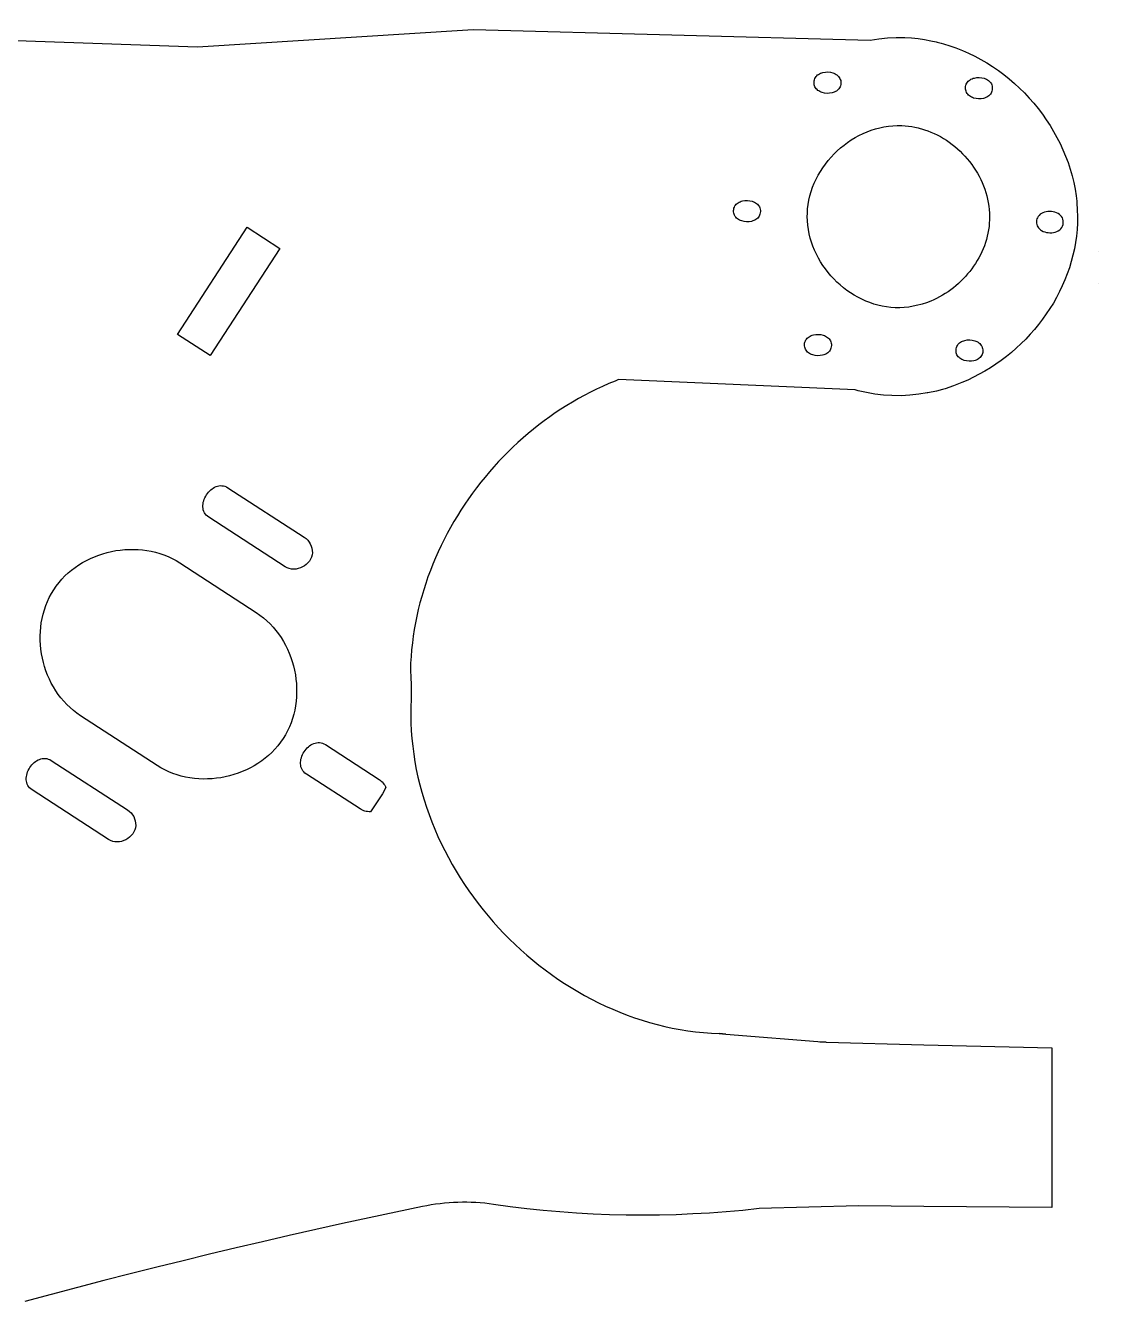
# Model space of a CAD drawing. Header units: inches. Extents: x 141 to 2374, y -6 to 1038.
# Drawn here: x 338.4 to 506.1, y 651 to 850.5 of the extents above; entities that cross this region are included whole.
import ezdxf

# ---------------------------------------------------------------- set-up
doc = ezdxf.new("R2010")
doc.units = ezdxf.units.IN
doc.header["$MEASUREMENT"] = 0
doc.linetypes.add('Continuous2', pattern=[0])
doc.layers.add('Nível_Padrão', color=1, linetype='Continuous')

msp = doc.modelspace()

# ---------------------------------------------------------------- linework, layer by layer
at = {"layer": 'Nível_Padrão', "color": 1, "linetype": 'Continuous2', "lineweight": -3, "true_color": 0xff0000}
for p, q in [((272.95, 850.51), (365.26, 847.17)), ((365.26, 847.17), (407.5, 849.82)), ((407.5, 849.82), (408.4, 849.88)), ((408.4, 849.88), (470.45, 848.23)), ((470.45, 848.23), (471.77, 848.44)), ((471.77, 848.44), (473.13, 848.57)), ((473.13, 848.57), (474.5, 848.64)), ((474.5, 848.64), (475.87, 848.63)), ((475.87, 848.63), (476.9, 848.57)), ((476.9, 848.57), (477.92, 848.47)), ((477.92, 848.47), (478.93, 848.33)), ((478.93, 848.33), (479.94, 848.14)), ((479.94, 848.14), (480.77, 847.95)), ((480.77, 847.95), (480.93, 847.92)), ((480.93, 847.92), (481.55, 847.75)), ((481.55, 847.75), (481.92, 847.66)), ((481.92, 847.66), (482.89, 847.36)), ((482.89, 847.36), (483.85, 847.02)), ((483.85, 847.02), (484.85, 846.62)), ((484.85, 846.62), (485.83, 846.19)), ((485.83, 846.19), (486.8, 845.72)), ((486.8, 845.72), (487.75, 845.21)), ((487.75, 845.21), (488.68, 844.67)), ((488.68, 844.67), (489.59, 844.09)), ((489.59, 844.09), (490.48, 843.48)), ((461.66, 841.65), (461.68, 841.86)), ((461.68, 841.86), (461.72, 842.04)), ((461.72, 842.04), (461.79, 842.22)), ((461.79, 842.22), (461.87, 842.38)), ((461.87, 842.38), (461.97, 842.53)), ((461.97, 842.53), (462.09, 842.66)), ((462.09, 842.66), (462.22, 842.78)), ((462.22, 842.78), (462.36, 842.88)), ((462.36, 842.88), (462.52, 842.98)), ((462.52, 842.98), (462.69, 843.05)), ((462.69, 843.05), (462.86, 843.12)), ((462.86, 843.12), (463.05, 843.17)), ((463.05, 843.17), (463.43, 843.24)), ((463.43, 843.24), (463.82, 843.25)), ((463.82, 843.25), (464.21, 843.21)), ((464.21, 843.21), (464.59, 843.12)), ((464.59, 843.12), (464.77, 843.05)), ((464.77, 843.05), (464.94, 842.97)), ((464.94, 842.97), (465.1, 842.88)), ((465.1, 842.88), (465.25, 842.78)), ((465.25, 842.78), (465.38, 842.66)), ((465.38, 842.66), (465.51, 842.53)), ((465.51, 842.53), (465.61, 842.39)), ((465.61, 842.39), (465.7, 842.24)), ((465.7, 842.24), (465.77, 842.07)), ((465.77, 842.07), (465.83, 841.9)), ((465.83, 841.9), (465.85, 841.71)), ((485.77, 841.8), (485.9, 841.92)), ((485.9, 841.92), (486.05, 842.03)), ((486.05, 842.03), (486.2, 842.12)), ((486.2, 842.12), (486.37, 842.2)), ((486.37, 842.2), (486.55, 842.26)), ((486.55, 842.26), (486.73, 842.31)), ((486.73, 842.31), (487.11, 842.38)), ((487.11, 842.38), (487.5, 842.39)), ((487.5, 842.39), (487.89, 842.35)), ((487.89, 842.35), (488.27, 842.26)), ((488.27, 842.26), (488.45, 842.19)), ((488.45, 842.19), (488.62, 842.12)), ((488.62, 842.12), (488.78, 842.03)), ((488.78, 842.03), (488.93, 841.92)), ((488.93, 841.92), (489.07, 841.81)), ((490.48, 843.48), (491.34, 842.84)), ((491.34, 842.84), (492.19, 842.17)), ((492.19, 842.17), (493.01, 841.46)), ((461.67, 841.45), (461.66, 841.65)), ((461.69, 841.26), (461.67, 841.45)), ((461.74, 841.08), (461.69, 841.26)), ((461.81, 840.92), (461.74, 841.08)), ((461.9, 840.76), (461.81, 840.92)), ((462.01, 840.62), (461.9, 840.76)), ((462.13, 840.49), (462.01, 840.62)), ((462.27, 840.38), (462.13, 840.49)), ((462.42, 840.28), (462.27, 840.38)), ((462.58, 840.18), (462.42, 840.28)), ((462.75, 840.11), (462.58, 840.18)), ((462.93, 840.04), (462.75, 840.11)), ((463.31, 839.95), (462.93, 840.04)), ((463.7, 839.91), (463.31, 839.95)), ((464.09, 839.92), (463.7, 839.91)), ((464.47, 839.99), (464.09, 839.92)), ((464.66, 840.04), (464.47, 839.99)), ((464.83, 840.1), (464.66, 840.04)), ((465, 840.18), (464.83, 840.1)), ((465.16, 840.27), (465, 840.18)), ((465.3, 840.38), (465.16, 840.27)), ((465.43, 840.5), (465.3, 840.38)), ((465.55, 840.63), (465.43, 840.5)), ((465.65, 840.78), (465.55, 840.63)), ((465.73, 840.94), (465.65, 840.78)), ((465.8, 841.11), (465.73, 840.94)), ((465.84, 841.3), (465.8, 841.11)), ((465.86, 841.5), (465.84, 841.3)), ((465.85, 841.71), (465.86, 841.5)), ((485.35, 840.8), (485.36, 841)), ((485.35, 840.59), (485.35, 840.8)), ((485.38, 840.4), (485.35, 840.59)), ((485.36, 841), (485.41, 841.19)), ((485.43, 840.23), (485.38, 840.4)), ((485.41, 841.19), (485.47, 841.36)), ((485.5, 840.06), (485.43, 840.23)), ((485.47, 841.36), (485.55, 841.52)), ((485.59, 839.91), (485.5, 840.06)), ((485.55, 841.52), (485.65, 841.67)), ((485.7, 839.77), (485.59, 839.91)), ((485.65, 841.67), (485.77, 841.8)), ((489.07, 841.81), (489.19, 841.68)), ((489.19, 841.68), (489.3, 841.54)), ((489.34, 839.92), (489.24, 839.78)), ((489.3, 841.54), (489.39, 841.38)), ((489.42, 840.08), (489.34, 839.92)), ((489.39, 841.38), (489.46, 841.22)), ((489.48, 840.26), (489.42, 840.08)), ((489.46, 841.22), (489.51, 841.04)), ((489.52, 840.44), (489.48, 840.26)), ((489.51, 841.04), (489.54, 840.85)), ((489.54, 840.65), (489.52, 840.44)), ((489.54, 840.85), (489.54, 840.65)), ((493.01, 841.46), (493.8, 840.73)), ((493.8, 840.73), (494.57, 839.97)), ((494.57, 839.97), (495.31, 839.18)), ((485.82, 839.64), (485.7, 839.77)), ((485.96, 839.52), (485.82, 839.64)), ((486.11, 839.42), (485.96, 839.52)), ((486.27, 839.33), (486.11, 839.42)), ((486.44, 839.25), (486.27, 839.33)), ((486.62, 839.18), (486.44, 839.25)), ((486.99, 839.09), (486.62, 839.18)), ((487.38, 839.05), (486.99, 839.09)), ((487.78, 839.06), (487.38, 839.05)), ((488.16, 839.13), (487.78, 839.06)), ((488.34, 839.18), (488.16, 839.13)), ((488.52, 839.25), (488.34, 839.18)), ((488.68, 839.32), (488.52, 839.25)), ((488.84, 839.42), (488.68, 839.32)), ((488.99, 839.52), (488.84, 839.42)), ((489.12, 839.64), (488.99, 839.52)), ((489.24, 839.78), (489.12, 839.64)), ((495.31, 839.18), (496.02, 838.37)), ((496.02, 838.37), (496.71, 837.53)), ((496.71, 837.53), (497.36, 836.67)), ((497.36, 836.67), (497.98, 835.79)), ((469.32, 833.63), (469.95, 833.9)), ((469.95, 833.9), (470.6, 834.14)), ((470.6, 834.14), (471.26, 834.35)), ((471.26, 834.35), (471.93, 834.53)), ((471.93, 834.53), (472.6, 834.67)), ((472.6, 834.67), (473.29, 834.78)), ((473.29, 834.78), (473.98, 834.85)), ((473.98, 834.85), (474.68, 834.89)), ((474.68, 834.89), (475.37, 834.88)), ((475.37, 834.88), (475.9, 834.85)), ((475.9, 834.85), (476.42, 834.8)), ((476.42, 834.8), (476.93, 834.73)), ((476.93, 834.73), (477.44, 834.63)), ((477.44, 834.63), (477.95, 834.52)), ((477.95, 834.52), (478.26, 834.43)), ((478.26, 834.43), (478.45, 834.38)), ((478.45, 834.38), (478.95, 834.23)), ((478.95, 834.23), (479.43, 834.06)), ((479.43, 834.06), (479.94, 833.86)), ((479.94, 833.86), (480.44, 833.64)), ((497.98, 835.79), (498.57, 834.89)), ((498.57, 834.89), (499.13, 833.96)), ((499.13, 833.96), (499.65, 833.02)), ((466.35, 831.82), (466.91, 832.24)), ((466.91, 832.24), (467.49, 832.63)), ((467.49, 832.63), (468.08, 832.99)), ((468.08, 832.99), (468.69, 833.32)), ((468.69, 833.32), (469.32, 833.63)), ((480.44, 833.64), (480.93, 833.4)), ((480.93, 833.4), (481.42, 833.14)), ((481.42, 833.14), (481.89, 832.87)), ((481.89, 832.87), (482.35, 832.57)), ((482.35, 832.57), (482.8, 832.26)), ((482.8, 832.26), (483.25, 831.93)), ((483.25, 831.93), (483.67, 831.59)), ((499.65, 833.02), (500.14, 832.06)), ((500.14, 832.06), (500.59, 831.08)), ((463.86, 829.4), (464.32, 829.93)), ((464.32, 829.93), (464.79, 830.44)), ((464.79, 830.44), (465.29, 830.92)), ((465.29, 830.92), (465.81, 831.39)), ((465.81, 831.39), (466.35, 831.82)), ((483.67, 831.59), (484.09, 831.23)), ((484.09, 831.23), (484.5, 830.86)), ((484.5, 830.86), (484.89, 830.47)), ((484.89, 830.47), (485.26, 830.07)), ((485.26, 830.07), (485.63, 829.66)), ((500.59, 831.08), (501, 830.09)), ((501, 830.09), (501.38, 829.08)), ((462.65, 827.71), (463.03, 828.29)), ((463.03, 828.29), (463.43, 828.86)), ((463.43, 828.86), (463.86, 829.4)), ((485.63, 829.66), (485.97, 829.23)), ((485.97, 829.23), (486.31, 828.8)), ((486.31, 828.8), (486.62, 828.35)), ((486.62, 828.35), (486.92, 827.89)), ((486.92, 827.89), (487.21, 827.42)), ((501.38, 829.08), (501.71, 828.06)), ((501.71, 828.06), (502.01, 827.03)), ((461.7, 825.86), (461.99, 826.49)), ((461.99, 826.49), (462.31, 827.11)), ((462.31, 827.11), (462.65, 827.71)), ((487.21, 827.42), (487.47, 826.94)), ((487.47, 826.94), (487.72, 826.45)), ((487.72, 826.45), (487.95, 825.95)), ((487.95, 825.95), (488.16, 825.45)), ((502.01, 827.03), (502.26, 825.99)), ((502.26, 825.99), (502.47, 824.93)), ((460.87, 823.23), (461.02, 823.9)), ((461.02, 823.9), (461.21, 824.57)), ((461.21, 824.57), (461.44, 825.22)), ((461.44, 825.22), (461.7, 825.86)), ((488.16, 825.45), (488.35, 824.94)), ((488.35, 824.94), (488.52, 824.42)), ((488.52, 824.42), (488.67, 823.89)), ((488.67, 823.89), (488.8, 823.36)), ((502.47, 824.93), (502.64, 823.87)), ((502.64, 823.87), (502.73, 823.05)), ((449.1, 821.77), (449.14, 821.96)), ((449.14, 821.96), (449.2, 822.14)), ((449.2, 822.14), (449.28, 822.3)), ((449.28, 822.3), (449.38, 822.44)), ((449.38, 822.44), (449.5, 822.58)), ((449.5, 822.58), (449.63, 822.69)), ((449.63, 822.69), (449.78, 822.8)), ((449.78, 822.8), (449.93, 822.89)), ((449.93, 822.89), (450.1, 822.97)), ((450.1, 822.97), (450.28, 823.04)), ((450.28, 823.04), (450.46, 823.09)), ((450.46, 823.09), (450.84, 823.15)), ((450.84, 823.15), (451.23, 823.17)), ((451.23, 823.17), (451.63, 823.13)), ((451.63, 823.13), (452, 823.03)), ((452, 823.03), (452.18, 822.97)), ((452.18, 822.97), (452.35, 822.89)), ((452.35, 822.89), (452.51, 822.8)), ((452.51, 822.8), (452.66, 822.7)), ((452.66, 822.7), (452.8, 822.58)), ((452.8, 822.58), (452.92, 822.45)), ((452.92, 822.45), (453.03, 822.31)), ((453.03, 822.31), (453.12, 822.16)), ((453.12, 822.16), (453.19, 821.99)), ((453.19, 821.99), (453.24, 821.81)), ((460.66, 821.85), (460.75, 822.54)), ((460.75, 822.54), (460.87, 823.23)), ((488.8, 823.36), (488.91, 822.82)), ((488.91, 822.82), (488.99, 822.28)), ((488.99, 822.28), (489.05, 821.74)), ((502.73, 823.05), (502.76, 822.8)), ((502.76, 822.8), (502.83, 821.72)), ((449.08, 821.57), (449.1, 821.77)), ((449.08, 821.37), (449.08, 821.57)), ((449.11, 821.18), (449.08, 821.37)), ((449.16, 821), (449.11, 821.18)), ((449.23, 820.84), (449.16, 821)), ((449.32, 820.68), (449.23, 820.84)), ((449.43, 820.54), (449.32, 820.68)), ((449.55, 820.41), (449.43, 820.54)), ((449.69, 820.3), (449.55, 820.41)), ((449.84, 820.19), (449.69, 820.3)), ((450, 820.1), (449.84, 820.19)), ((450.17, 820.02), (450, 820.1)), ((450.35, 819.96), (450.17, 820.02)), ((450.72, 819.87), (450.35, 819.96)), ((451.89, 819.9), (451.51, 819.84)), ((452.07, 819.96), (451.89, 819.9)), ((452.25, 820.02), (452.07, 819.96)), ((452.41, 820.1), (452.25, 820.02)), ((452.57, 820.19), (452.41, 820.1)), ((452.72, 820.3), (452.57, 820.19)), ((452.85, 820.42), (452.72, 820.3)), ((452.97, 820.55), (452.85, 820.42)), ((453.07, 820.7), (452.97, 820.55)), ((453.15, 820.86), (453.07, 820.7)), ((453.21, 821.03), (453.15, 820.86)), ((453.25, 821.22), (453.21, 821.03)), ((453.24, 821.81), (453.27, 821.62)), ((453.27, 821.42), (453.25, 821.22)), ((453.27, 821.62), (453.27, 821.42)), ((460.61, 820.64), (460.62, 821.15)), ((460.63, 819.96), (460.61, 820.64)), ((460.62, 821.15), (460.66, 821.85)), ((460.69, 819.28), (460.63, 819.96)), ((489.05, 821.74), (489.09, 821.19)), ((489.1, 820.12), (489.07, 819.6)), ((489.09, 821.19), (489.11, 820.64)), ((489.11, 820.64), (489.1, 820.12)), ((496.47, 820.08), (496.44, 819.86)), ((496.52, 820.28), (496.47, 820.08)), ((496.59, 820.47), (496.52, 820.28)), ((496.69, 820.64), (496.59, 820.47)), ((496.84, 820.83), (496.69, 820.64)), ((497.03, 821), (496.84, 820.83)), ((497.23, 821.14), (497.03, 821)), ((497.46, 821.25), (497.23, 821.14)), ((497.71, 821.34), (497.46, 821.25)), ((497.97, 821.4), (497.71, 821.34)), ((498.24, 821.44), (497.97, 821.4)), ((498.51, 821.45), (498.24, 821.44)), ((498.79, 821.44), (498.51, 821.45)), ((499.06, 821.4), (498.79, 821.44)), ((499.32, 821.33), (499.06, 821.4)), ((499.57, 821.24), (499.32, 821.33)), ((499.81, 821.13), (499.57, 821.24)), ((500.02, 820.99), (499.81, 821.13)), ((500.21, 820.83), (500.02, 820.99)), ((500.37, 820.64), (500.21, 820.83)), ((500.49, 820.44), (500.37, 820.64)), ((500.58, 820.22), (500.49, 820.44)), ((500.63, 819.97), (500.58, 820.22)), ((500.64, 819.71), (500.63, 819.97)), ((502.83, 821.72), (502.86, 820.64)), ((502.86, 820.64), (502.85, 819.63)), ((362.1, 802.23), (373, 819)), ((373, 819), (378.12, 815.67)), ((451.11, 819.83), (450.72, 819.87)), ((451.51, 819.84), (451.11, 819.83)), ((460.78, 818.61), (460.69, 819.28)), ((460.91, 817.95), (460.78, 818.61)), ((461.07, 817.29), (460.91, 817.95)), ((488.85, 818.07), (488.74, 817.56)), ((488.95, 818.57), (488.85, 818.07)), ((489.02, 819.09), (488.95, 818.57)), ((489.07, 819.6), (489.02, 819.09)), ((496.44, 819.86), (496.45, 819.62)), ((496.45, 819.62), (496.49, 819.41)), ((496.49, 819.41), (496.56, 819.21)), ((496.56, 819.21), (496.65, 819.02)), ((496.65, 819.02), (496.77, 818.86)), ((496.77, 818.86), (496.91, 818.71)), ((496.91, 818.71), (497.07, 818.57)), ((497.07, 818.57), (497.24, 818.46)), ((497.24, 818.46), (497.48, 818.33)), ((497.48, 818.33), (497.73, 818.24)), ((497.73, 818.24), (498, 818.17)), ((498, 818.17), (498.27, 818.13)), ((498.27, 818.13), (498.55, 818.11)), ((498.55, 818.11), (498.83, 818.12)), ((498.83, 818.12), (499.11, 818.16)), ((499.11, 818.16), (499.37, 818.22)), ((499.37, 818.22), (499.62, 818.31)), ((499.62, 818.31), (499.86, 818.43)), ((499.86, 818.43), (500.07, 818.57)), ((500.07, 818.57), (500.26, 818.74)), ((500.26, 818.74), (500.41, 818.94)), ((500.41, 818.94), (500.53, 819.17)), ((500.53, 819.17), (500.61, 819.42)), ((500.61, 819.42), (500.64, 819.71)), ((502.79, 818.6), (502.69, 817.59)), ((502.85, 819.63), (502.79, 818.6)), ((461.27, 816.64), (461.07, 817.29)), ((461.49, 816), (461.27, 816.64)), ((461.74, 815.38), (461.49, 816)), ((488.29, 816.09), (488.1, 815.61)), ((488.46, 816.57), (488.29, 816.09)), ((488.61, 817.07), (488.46, 816.57)), ((488.74, 817.56), (488.61, 817.07)), ((502.55, 816.58), (502.37, 815.58)), ((502.69, 817.59), (502.55, 816.58)), ((378.12, 815.67), (367.22, 798.9)), ((462.03, 814.76), (461.74, 815.38)), ((462.34, 814.16), (462.03, 814.76)), ((462.68, 813.57), (462.34, 814.16)), ((487.44, 814.21), (487.18, 813.77)), ((487.67, 814.67), (487.44, 814.21)), ((487.9, 815.14), (487.67, 814.67)), ((488.1, 815.61), (487.9, 815.14)), ((502.15, 814.59), (501.89, 813.61)), ((502.37, 815.58), (502.15, 814.59)), ((506.14, 815.21), (506.14, 815.21)), ((506.14, 815.21), (506.14, 815.21)), ((506.14, 815.21), (506.14, 815.21)), ((506.14, 815.21), (506.14, 815.21)), ((463.05, 813), (462.68, 813.57)), ((463.44, 812.45), (463.05, 813)), ((463.85, 811.91), (463.44, 812.45)), ((464.29, 811.39), (463.85, 811.91)), ((486.01, 812.07), (485.68, 811.67)), ((486.32, 812.48), (486.01, 812.07)), ((486.62, 812.9), (486.32, 812.48)), ((486.91, 813.33), (486.62, 812.9)), ((487.18, 813.77), (486.91, 813.33)), ((501.59, 812.65), (501.26, 811.69)), ((501.89, 813.61), (501.59, 812.65)), ((464.75, 810.89), (464.29, 811.39)), ((465.23, 810.41), (464.75, 810.89)), ((465.74, 809.95), (465.23, 810.41)), ((466.26, 809.51), (465.74, 809.95)), ((484.24, 810.18), (483.85, 809.84)), ((484.62, 810.54), (484.24, 810.18)), ((484.98, 810.9), (484.62, 810.54)), ((485.34, 811.28), (484.98, 810.9)), ((485.68, 811.67), (485.34, 811.28)), ((500.89, 810.75), (500.48, 809.82)), ((501.26, 811.69), (500.89, 810.75)), ((506.14, 810.21), (506.14, 810.21)), ((506.14, 810.21), (506.14, 810.21)), ((506.14, 810.21), (506.14, 810.21)), ((506.14, 810.21), (506.14, 810.21)), ((466.8, 809.1), (466.26, 809.51)), ((467.35, 808.71), (466.8, 809.1)), ((467.93, 808.35), (467.35, 808.71)), ((468.52, 808.02), (467.93, 808.35)), ((469.12, 807.71), (468.52, 808.02)), ((481.29, 808.1), (480.83, 807.86)), ((481.74, 808.35), (481.29, 808.1)), ((482.18, 808.62), (481.74, 808.35)), ((482.61, 808.9), (482.18, 808.62)), ((483.03, 809.2), (482.61, 808.9)), ((483.45, 809.52), (483.03, 809.2)), ((483.85, 809.84), (483.45, 809.52)), ((499.58, 808.01), (499.08, 807.13)), ((500.05, 808.91), (499.58, 808.01)), ((500.48, 809.82), (500.05, 808.91)), ((469.74, 807.43), (469.12, 807.71)), ((470.37, 807.19), (469.74, 807.43)), ((471.01, 806.97), (470.37, 807.19)), ((471.66, 806.79), (471.01, 806.97)), ((472.32, 806.64), (471.66, 806.79)), ((472.99, 806.52), (472.32, 806.64)), ((473.66, 806.44), (472.99, 806.52)), ((474.34, 806.4), (473.66, 806.44)), ((475.06, 806.39), (474.34, 806.4)), ((475.77, 806.43), (475.06, 806.39)), ((476.48, 806.5), (475.77, 806.43)), ((477.18, 806.62), (476.48, 806.5)), ((477.88, 806.77), (477.18, 806.62)), ((478.35, 806.9), (477.88, 806.77)), ((478.56, 806.95), (478.35, 806.9)), ((479.24, 807.18), (478.56, 806.95)), ((479.9, 807.43), (479.24, 807.18)), ((480.37, 807.64), (479.9, 807.43)), ((480.83, 807.86), (480.37, 807.64)), ((498.55, 806.27), (497.98, 805.42)), ((499.08, 807.13), (498.55, 806.27)), ((497.39, 804.6), (496.77, 803.79)), ((497.98, 805.42), (497.39, 804.6)), ((367.22, 798.9), (362.1, 802.23)), ((460.88, 801.86), (461.03, 801.95)), ((461.03, 801.95), (461.2, 802.03)), ((461.2, 802.03), (461.38, 802.1)), ((461.38, 802.1), (461.56, 802.15)), ((461.56, 802.15), (461.94, 802.21)), ((461.94, 802.21), (462.33, 802.23)), ((462.33, 802.23), (462.72, 802.19)), ((462.72, 802.19), (463.1, 802.09)), ((463.1, 802.09), (463.28, 802.03)), ((463.28, 802.03), (463.45, 801.95)), ((463.45, 801.95), (463.61, 801.86)), ((495.46, 802.24), (494.76, 801.5)), ((496.13, 803), (495.46, 802.24)), ((496.77, 803.79), (496.13, 803)), ((460.18, 800.63), (460.19, 800.83)), ((460.18, 800.43), (460.18, 800.63)), ((460.21, 800.24), (460.18, 800.43)), ((460.19, 800.83), (460.24, 801.02)), ((460.26, 800.06), (460.21, 800.24)), ((460.24, 801.02), (460.3, 801.2)), ((460.33, 799.89), (460.26, 800.06)), ((460.3, 801.2), (460.38, 801.36)), ((460.38, 801.36), (460.48, 801.5)), ((460.48, 801.5), (460.6, 801.64)), ((460.6, 801.64), (460.73, 801.75)), ((460.73, 801.75), (460.88, 801.86)), ((463.61, 801.86), (463.76, 801.76)), ((463.76, 801.76), (463.9, 801.64)), ((463.9, 801.64), (464.02, 801.51)), ((464.02, 801.51), (464.13, 801.37)), ((464.13, 801.37), (464.22, 801.22)), ((464.22, 801.22), (464.29, 801.05)), ((464.31, 800.09), (464.25, 799.92)), ((464.29, 801.05), (464.34, 800.87)), ((464.35, 800.28), (464.31, 800.09)), ((464.34, 800.87), (464.37, 800.68)), ((464.37, 800.48), (464.35, 800.28)), ((464.37, 800.68), (464.37, 800.48)), ((483.86, 799.77), (483.88, 799.98)), ((483.88, 799.98), (483.92, 800.16)), ((483.92, 800.16), (483.98, 800.34)), ((483.98, 800.34), (484.07, 800.5)), ((484.07, 800.5), (484.17, 800.64)), ((484.17, 800.64), (484.28, 800.78)), ((484.28, 800.78), (484.42, 800.9)), ((484.42, 800.9), (484.56, 801)), ((484.56, 801), (484.72, 801.09)), ((484.72, 801.09), (484.89, 801.17)), ((484.89, 801.17), (485.06, 801.24)), ((485.06, 801.24), (485.24, 801.29)), ((485.24, 801.29), (485.63, 801.36)), ((485.63, 801.36), (486.02, 801.37)), ((486.02, 801.37), (486.41, 801.33)), ((486.41, 801.33), (486.79, 801.24)), ((486.79, 801.24), (486.96, 801.17)), ((486.96, 801.17), (487.14, 801.09)), ((487.14, 801.09), (487.3, 801)), ((487.3, 801), (487.39, 800.94)), ((487.39, 800.94), (487.45, 800.9)), ((487.45, 800.9), (487.58, 800.78)), ((487.58, 800.78), (487.71, 800.65)), ((487.71, 800.65), (487.81, 800.51)), ((487.81, 800.51), (487.9, 800.36)), ((487.9, 800.36), (487.97, 800.19)), ((487.97, 800.19), (488.02, 800.02)), ((488.02, 800.02), (488.05, 799.83)), ((493.29, 800.09), (492.53, 799.42)), ((494.04, 800.78), (493.29, 800.09)), ((494.76, 801.5), (494.04, 800.78)), ((460.42, 799.74), (460.33, 799.89)), ((460.53, 799.6), (460.42, 799.74)), ((460.65, 799.47), (460.53, 799.6)), ((460.79, 799.36), (460.65, 799.47)), ((460.94, 799.25), (460.79, 799.36)), ((461.1, 799.16), (460.94, 799.25)), ((461.27, 799.08), (461.1, 799.16)), ((461.45, 799.02), (461.27, 799.08)), ((461.82, 798.93), (461.45, 799.02)), ((462.21, 798.89), (461.82, 798.93)), ((462.61, 798.9), (462.21, 798.89)), ((462.99, 798.96), (462.61, 798.9)), ((463.17, 799.02), (462.99, 798.96)), ((463.35, 799.08), (463.17, 799.02)), ((463.51, 799.16), (463.35, 799.08)), ((463.67, 799.25), (463.51, 799.16)), ((463.82, 799.36), (463.67, 799.25)), ((463.95, 799.48), (463.82, 799.36)), ((464.07, 799.61), (463.95, 799.48)), ((464.17, 799.76), (464.07, 799.61)), ((464.25, 799.92), (464.17, 799.76)), ((483.86, 799.57), (483.86, 799.77)), ((483.89, 799.38), (483.86, 799.57)), ((483.9, 799.35), (483.89, 799.38)), ((483.94, 799.2), (483.9, 799.35)), ((484.01, 799.04), (483.94, 799.2)), ((484.1, 798.88), (484.01, 799.04)), ((484.21, 798.74), (484.1, 798.88)), ((484.33, 798.61), (484.21, 798.74)), ((484.47, 798.5), (484.33, 798.61)), ((484.62, 798.39), (484.47, 798.5)), ((484.78, 798.3), (484.62, 798.39)), ((484.95, 798.23), (484.78, 798.3)), ((485.13, 798.16), (484.95, 798.23)), ((485.51, 798.07), (485.13, 798.16)), ((485.9, 798.03), (485.51, 798.07)), ((486.29, 798.04), (485.9, 798.03)), ((486.67, 798.11), (486.29, 798.04)), ((486.86, 798.16), (486.67, 798.11)), ((487.03, 798.22), (486.86, 798.16)), ((487.2, 798.3), (487.03, 798.22)), ((487.36, 798.39), (487.2, 798.3)), ((487.5, 798.5), (487.36, 798.39)), ((487.63, 798.62), (487.5, 798.5)), ((487.75, 798.75), (487.63, 798.62)), ((487.85, 798.9), (487.75, 798.75)), ((487.93, 799.06), (487.85, 798.9)), ((488, 799.23), (487.93, 799.06)), ((488.04, 799.42), (488, 799.23)), ((488.06, 799.62), (488.04, 799.42)), ((488.05, 799.83), (488.06, 799.62)), ((490.93, 798.16), (490.1, 797.57)), ((491.74, 798.78), (490.93, 798.16)), ((492.53, 799.42), (491.74, 798.78)), ((487.5, 795.99), (486.6, 795.52)), ((488.38, 796.49), (487.5, 795.99)), ((489.25, 797.02), (488.38, 796.49)), ((490.1, 797.57), (489.25, 797.02)), ((428.6, 794.1), (427.64, 793.65)), ((429.57, 794.53), (428.6, 794.1)), ((430.55, 794.93), (429.57, 794.53)), ((431.1, 795.15), (430.55, 794.93)), ((468.07, 793.55), (431.1, 795.15)), ((483.46, 794.18), (482.14, 793.74)), ((484.76, 794.68), (483.46, 794.18)), ((485.69, 795.08), (484.76, 794.68)), ((486.6, 795.52), (485.69, 795.08)), ((424.81, 792.18), (423.89, 791.65)), ((425.74, 792.69), (424.81, 792.18)), ((426.68, 793.18), (425.74, 792.69)), ((427.64, 793.65), (426.68, 793.18)), ((468.57, 793.41), (468.07, 793.55)), ((469.86, 793.12), (468.57, 793.41)), ((471.18, 792.89), (469.86, 793.12)), ((472.5, 792.73), (471.18, 792.89)), ((473.85, 792.65), (472.5, 792.73)), ((475.26, 792.64), (473.85, 792.65)), ((476.66, 792.71), (475.26, 792.64)), ((478.05, 792.86), (476.66, 792.71)), ((479.35, 793.07), (478.05, 792.86)), ((479.43, 793.08), (479.35, 793.07)), ((480.79, 793.37), (479.43, 793.08)), ((481.73, 793.63), (480.79, 793.37)), ((482.14, 793.74), (481.73, 793.63)), ((422.09, 790.53), (421.2, 789.94)), ((422.98, 791.09), (422.09, 790.53)), ((423.89, 791.65), (422.98, 791.09)), ((418.62, 788.06), (417.78, 787.4)), ((419.47, 788.71), (418.62, 788.06)), ((420.33, 789.33), (419.47, 788.71)), ((421.2, 789.94), (420.33, 789.33)), ((416.16, 786.03), (415.36, 785.32)), ((416.96, 786.73), (416.16, 786.03)), ((417.78, 787.4), (416.96, 786.73)), ((414.58, 784.6), (413.82, 783.86)), ((415.36, 785.32), (414.58, 784.6)), ((412.33, 782.33), (411.61, 781.54)), ((413.07, 783.1), (412.33, 782.33)), ((413.82, 783.86), (413.07, 783.1)), ((410.91, 780.74), (410.22, 779.93)), ((411.61, 781.54), (410.91, 780.74)), ((367.33, 777.91), (367.52, 778.06)), ((367.52, 778.06), (367.72, 778.2)), ((367.72, 778.2), (367.93, 778.32)), ((367.93, 778.32), (368.15, 778.42)), ((368.15, 778.42), (368.37, 778.5)), ((368.37, 778.5), (368.6, 778.55)), ((368.6, 778.55), (368.83, 778.58)), ((368.83, 778.58), (369.06, 778.57)), ((369.06, 778.57), (369.3, 778.54)), ((369.3, 778.54), (369.53, 778.48)), ((369.53, 778.48), (369.76, 778.38)), ((369.76, 778.38), (369.99, 778.25)), ((369.99, 778.25), (381.95, 770.5)), ((408.9, 778.26), (408.26, 777.4)), ((409.55, 779.1), (408.9, 778.26)), ((410.22, 779.93), (409.55, 779.1)), ((366.16, 775.97), (366.23, 776.21)), ((366.23, 776.21), (366.31, 776.45)), ((366.31, 776.45), (366.41, 776.68)), ((366.41, 776.68), (366.53, 776.91)), ((366.53, 776.91), (366.66, 777.13)), ((366.66, 777.13), (366.81, 777.34)), ((366.81, 777.34), (366.97, 777.54)), ((366.97, 777.54), (367.14, 777.73)), ((367.14, 777.73), (367.33, 777.91)), ((407.64, 776.54), (407.04, 775.66)), ((408.26, 777.4), (407.64, 776.54)), ((366.09, 775.25), (366.1, 775.49)), ((366.12, 775.01), (366.09, 775.25)), ((366.1, 775.49), (366.12, 775.73)), ((366.12, 775.73), (366.16, 775.97)), ((366.16, 774.79), (366.12, 775.01)), ((366.23, 774.56), (366.16, 774.79)), ((366.33, 774.35), (366.23, 774.56)), ((366.45, 774.15), (366.33, 774.35)), ((366.61, 773.97), (366.45, 774.15)), ((406.45, 774.77), (405.89, 773.87)), ((407.04, 775.66), (406.45, 774.77)), ((366.79, 773.79), (366.61, 773.97)), ((367, 773.63), (366.79, 773.79)), ((378.96, 765.89), (367, 773.63)), ((404.81, 772.03), (404.3, 771.1)), ((405.34, 772.96), (404.81, 772.03)), ((405.89, 773.87), (405.34, 772.96)), ((381.95, 770.5), (382.24, 770.29)), ((382.24, 770.29), (382.49, 770.04)), ((382.49, 770.04), (382.71, 769.76)), ((403.81, 770.16), (403.34, 769.2)), ((404.3, 771.1), (403.81, 770.16)), ((350.46, 767.94), (351.13, 768.13)), ((351.13, 768.13), (351.8, 768.29)), ((351.8, 768.29), (352.49, 768.42)), ((352.49, 768.42), (353.18, 768.51)), ((353.18, 768.51), (353.87, 768.58)), ((353.87, 768.58), (354.56, 768.62)), ((354.56, 768.62), (355.26, 768.62)), ((355.26, 768.62), (355.95, 768.6)), ((355.95, 768.6), (356.64, 768.54)), ((356.64, 768.54), (357.33, 768.45)), ((357.33, 768.45), (358.01, 768.32)), ((358.01, 768.32), (358.68, 768.16)), ((358.68, 768.16), (359.35, 767.97)), ((382.71, 769.76), (382.89, 769.46)), ((382.89, 769.46), (383.04, 769.14)), ((383.04, 769.14), (383.14, 768.8)), ((383.14, 768.8), (383.2, 768.45)), ((383.21, 768.1), (383.17, 767.74)), ((383.2, 768.45), (383.21, 768.1)), ((402.89, 768.24), (402.46, 767.27)), ((403.34, 769.2), (402.89, 768.24)), ((346.12, 765.79), (346.69, 766.18)), ((346.69, 766.18), (347.28, 766.55)), ((347.28, 766.55), (347.89, 766.88)), ((347.89, 766.88), (348.51, 767.19)), ((348.51, 767.19), (349.15, 767.47)), ((349.15, 767.47), (349.8, 767.72)), ((349.8, 767.72), (350.46, 767.94)), ((359.35, 767.97), (360, 767.75)), ((360, 767.75), (360.65, 767.49)), ((360.65, 767.49), (361.27, 767.19)), ((361.27, 767.19), (361.89, 766.86)), ((361.89, 766.86), (362.49, 766.5)), ((362.49, 766.5), (374.44, 758.74)), ((381.98, 766.05), (381.67, 765.87)), ((382.26, 766.26), (381.98, 766.05)), ((382.52, 766.51), (382.26, 766.26)), ((382.74, 766.78), (382.52, 766.51)), ((382.93, 767.08), (382.74, 766.78)), ((383.07, 767.4), (382.93, 767.08)), ((383.17, 767.74), (383.07, 767.4)), ((402.05, 766.29), (401.66, 765.3)), ((402.46, 767.27), (402.05, 766.29)), ((344.05, 763.96), (344.53, 764.46)), ((344.53, 764.46), (345.04, 764.93)), ((345.04, 764.93), (345.57, 765.37)), ((345.57, 765.37), (346.12, 765.79)), ((379.28, 765.72), (378.96, 765.89)), ((379.61, 765.6), (379.28, 765.72)), ((379.96, 765.53), (379.61, 765.6)), ((380.31, 765.51), (379.96, 765.53)), ((380.66, 765.54), (380.31, 765.51)), ((381.01, 765.61), (380.66, 765.54)), ((381.34, 765.72), (381.01, 765.61)), ((381.67, 765.87), (381.34, 765.72)), ((401.29, 764.3), (400.94, 763.3)), ((401.66, 765.3), (401.29, 764.3)), ((342.41, 761.71), (342.77, 762.31)), ((342.77, 762.31), (343.17, 762.88)), ((343.17, 762.88), (343.6, 763.43)), ((343.6, 763.43), (344.05, 763.96)), ((400.62, 762.29), (400.32, 761.27)), ((400.94, 763.3), (400.62, 762.29)), ((341.53, 759.83), (341.79, 760.47)), ((341.79, 760.47), (342.08, 761.1)), ((342.08, 761.1), (342.41, 761.71)), ((400.04, 760.25), (399.78, 759.22)), ((400.32, 761.27), (400.04, 760.25)), ((340.95, 757.83), (341.11, 758.51)), ((341.11, 758.51), (341.3, 759.17)), ((341.3, 759.17), (341.53, 759.83)), ((374.44, 758.74), (375.01, 758.34)), ((375.01, 758.34), (375.56, 757.92)), ((399.55, 758.18), (399.34, 757.14)), ((399.78, 759.22), (399.55, 758.18)), ((340.68, 755.78), (340.74, 756.47)), ((340.74, 756.47), (340.83, 757.15)), ((340.83, 757.15), (340.95, 757.83)), ((375.56, 757.92), (376.09, 757.46)), ((376.09, 757.46), (376.59, 756.98)), ((376.59, 756.98), (377.06, 756.47)), ((377.06, 756.47), (377.5, 755.95)), ((399.15, 756.09), (398.99, 755.04)), ((399.34, 757.14), (399.15, 756.09)), ((340.65, 755.08), (340.68, 755.78)), ((340.66, 754.39), (340.65, 755.08)), ((340.69, 753.69), (340.66, 754.39)), ((377.5, 755.95), (377.92, 755.39)), ((377.92, 755.39), (378.31, 754.82)), ((378.31, 754.82), (378.68, 754.23)), ((378.68, 754.23), (379.01, 753.63)), ((398.99, 755.04), (398.85, 753.99)), ((340.76, 753), (340.69, 753.69)), ((340.86, 752.31), (340.76, 753)), ((340.99, 751.63), (340.86, 752.31)), ((379.01, 753.63), (379.32, 753)), ((379.32, 753), (379.6, 752.37)), ((379.6, 752.37), (379.85, 751.72)), ((398.73, 752.93), (398.65, 751.86)), ((398.85, 753.99), (398.73, 752.93)), ((341.15, 750.95), (340.99, 751.63)), ((341.34, 750.28), (341.15, 750.95)), ((341.56, 749.62), (341.34, 750.28)), ((379.85, 751.72), (380.07, 751.06)), ((380.07, 751.06), (380.26, 750.39)), ((380.26, 750.39), (380.42, 749.71)), ((398.58, 750.8), (398.54, 749.73)), ((398.65, 751.86), (398.58, 750.8)), ((341.81, 748.97), (341.56, 749.62)), ((342.09, 748.33), (341.81, 748.97)), ((342.39, 747.71), (342.09, 748.33)), ((380.42, 749.71), (380.55, 749.02)), ((380.55, 749.02), (380.64, 748.34)), ((380.64, 748.34), (380.71, 747.64)), ((398.54, 749.73), (398.63, 748.6)), ((398.63, 748.6), (398.67, 747.47)), ((342.73, 747.1), (342.39, 747.71)), ((343.09, 746.51), (342.73, 747.1)), ((343.48, 745.94), (343.09, 746.51)), ((380.71, 747.64), (380.75, 746.95)), ((380.75, 746.25), (380.73, 745.56)), ((380.75, 746.95), (380.75, 746.25)), ((398.68, 746.34), (398.64, 745.21)), ((398.67, 747.47), (398.68, 746.34)), ((343.9, 745.39), (343.48, 745.94)), ((344.34, 744.86), (343.9, 745.39)), ((344.82, 744.36), (344.34, 744.86)), ((345.32, 743.87), (344.82, 744.36)), ((380.58, 744.18), (380.45, 743.5)), ((380.67, 744.87), (380.58, 744.18)), ((380.73, 745.56), (380.67, 744.87)), ((398.64, 745.21), (398.6, 743.97)), ((345.84, 743.42), (345.32, 743.87)), ((346.39, 742.99), (345.84, 743.42)), ((346.97, 742.6), (346.39, 742.99)), ((358.92, 734.84), (346.97, 742.6)), ((380.1, 742.16), (379.88, 741.51)), ((380.29, 742.83), (380.1, 742.16)), ((380.45, 743.5), (380.29, 742.83)), ((398.6, 743.97), (398.59, 742.74)), ((398.59, 742.74), (398.61, 741.5)), ((379.32, 740.24), (378.99, 739.63)), ((379.62, 740.87), (379.32, 740.24)), ((379.88, 741.51), (379.62, 740.87)), ((398.61, 741.5), (398.67, 740.27)), ((398.67, 740.27), (398.77, 739.05)), ((378.23, 738.45), (377.81, 737.9)), ((378.63, 739.03), (378.23, 738.45)), ((378.99, 739.63), (378.63, 739.03)), ((382.99, 738.05), (383.2, 738.17)), ((383.2, 738.17), (383.42, 738.26)), ((383.42, 738.26), (383.64, 738.34)), ((383.64, 738.34), (383.87, 738.39)), ((383.87, 738.39), (384.1, 738.42)), ((384.1, 738.42), (384.33, 738.42)), ((384.33, 738.42), (384.57, 738.38)), ((384.57, 738.38), (384.8, 738.32)), ((384.8, 738.32), (385.03, 738.22)), ((385.03, 738.22), (385.26, 738.09)), ((385.26, 738.09), (393.66, 732.66)), ((398.77, 739.05), (398.9, 737.83)), ((376.37, 736.41), (375.84, 735.96)), ((376.87, 736.88), (376.37, 736.41)), ((377.35, 737.38), (376.87, 736.88)), ((377.81, 737.9), (377.35, 737.38)), ((381.5, 736.05), (381.58, 736.29)), ((381.58, 736.29), (381.68, 736.53)), ((381.68, 736.53), (381.8, 736.75)), ((381.8, 736.75), (381.93, 736.98)), ((381.93, 736.98), (382.08, 737.19)), ((382.08, 737.19), (382.24, 737.39)), ((382.24, 737.39), (382.41, 737.57)), ((382.41, 737.57), (382.6, 737.75)), ((382.6, 737.75), (382.79, 737.91)), ((382.79, 737.91), (382.99, 738.05)), ((398.9, 737.83), (399.06, 736.61)), ((399.06, 736.61), (399.25, 735.41)), ((338.79, 734.05), (338.91, 734.28)), ((338.91, 734.28), (339.04, 734.5)), ((339.04, 734.5), (339.19, 734.71)), ((339.19, 734.71), (339.35, 734.91)), ((339.35, 734.91), (339.52, 735.1)), ((339.52, 735.1), (339.71, 735.27)), ((339.71, 735.27), (339.9, 735.43)), ((339.9, 735.43), (340.1, 735.57)), ((340.1, 735.57), (340.31, 735.69)), ((340.31, 735.69), (340.53, 735.79)), ((340.53, 735.79), (340.75, 735.86)), ((340.75, 735.86), (340.98, 735.92)), ((340.98, 735.92), (341.21, 735.94)), ((341.21, 735.94), (341.44, 735.94)), ((341.44, 735.94), (341.67, 735.91)), ((341.67, 735.91), (341.91, 735.84)), ((341.91, 735.84), (342.14, 735.75)), ((342.14, 735.75), (342.37, 735.62)), ((342.37, 735.62), (354.33, 727.87)), ((359.52, 734.47), (358.92, 734.84)), ((360.13, 734.14), (359.52, 734.47)), ((360.76, 733.85), (360.13, 734.14)), ((372.9, 734.15), (372.26, 733.87)), ((373.52, 734.45), (372.9, 734.15)), ((374.12, 734.79), (373.52, 734.45)), ((374.71, 735.15), (374.12, 734.79)), ((375.29, 735.54), (374.71, 735.15)), ((375.84, 735.96), (375.29, 735.54)), ((381.36, 735.09), (381.37, 735.33)), ((381.39, 734.86), (381.36, 735.09)), ((381.37, 735.33), (381.39, 735.57)), ((381.39, 735.57), (381.43, 735.81)), ((381.43, 734.63), (381.39, 734.86)), ((381.43, 735.81), (381.5, 736.05)), ((381.5, 734.41), (381.43, 734.63)), ((381.6, 734.2), (381.5, 734.41)), ((381.72, 734), (381.6, 734.2)), ((399.25, 735.41), (399.47, 734.2)), ((399.47, 734.2), (399.73, 733.01)), ((338.47, 732.85), (338.5, 733.09)), ((338.47, 732.61), (338.47, 732.85)), ((338.49, 732.38), (338.47, 732.61)), ((338.54, 732.15), (338.49, 732.38)), ((338.5, 733.09), (338.54, 733.33)), ((338.54, 733.33), (338.61, 733.58)), ((338.61, 731.93), (338.54, 732.15)), ((338.61, 733.58), (338.69, 733.81)), ((338.69, 733.81), (338.79, 734.05)), ((361.4, 733.59), (360.76, 733.85)), ((362.06, 733.36), (361.4, 733.59)), ((362.72, 733.17), (362.06, 733.36)), ((363.39, 733.01), (362.72, 733.17)), ((364.07, 732.89), (363.39, 733.01)), ((364.76, 732.8), (364.07, 732.89)), ((365.45, 732.74), (364.76, 732.8)), ((366.15, 732.71), (365.45, 732.74)), ((366.84, 732.72), (366.15, 732.71)), ((367.53, 732.75), (366.84, 732.72)), ((368.23, 732.82), (367.53, 732.75)), ((368.92, 732.92), (368.23, 732.82)), ((369.6, 733.05), (368.92, 732.92)), ((370.28, 733.21), (369.6, 733.05)), ((370.95, 733.4), (370.28, 733.21)), ((371.61, 733.62), (370.95, 733.4)), ((372.26, 733.87), (371.61, 733.62)), ((381.88, 733.81), (381.72, 734)), ((382.06, 733.63), (381.88, 733.81)), ((382.27, 733.48), (382.06, 733.63)), ((390.67, 728.04), (382.27, 733.48)), ((393.66, 732.66), (393.83, 732.53)), ((393.83, 732.53), (393.99, 732.4)), ((393.99, 732.4), (394.15, 732.25)), ((394.15, 732.25), (394.29, 732.09)), ((399.73, 733.01), (400.02, 731.82)), ((338.71, 731.72), (338.61, 731.93)), ((338.83, 731.52), (338.71, 731.72)), ((338.99, 731.33), (338.83, 731.52)), ((339.17, 731.16), (338.99, 731.33)), ((339.38, 731), (339.17, 731.16)), ((351.34, 723.25), (339.38, 731)), ((394.16, 730.39), (393.57, 729.44)), ((394.72, 731.37), (394.16, 730.39)), ((394.29, 732.09), (394.41, 731.93)), ((394.41, 731.93), (394.53, 731.75)), ((394.53, 731.75), (394.63, 731.56)), ((394.63, 731.56), (394.72, 731.37)), ((400.02, 731.82), (400.34, 730.64)), ((400.34, 730.64), (400.68, 729.46)), ((392.94, 728.51), (392.29, 727.6)), ((393.57, 729.44), (392.94, 728.51)), ((400.68, 729.46), (401.06, 728.3)), ((401.06, 728.3), (401.46, 727.15)), ((354.33, 727.87), (354.62, 727.66)), ((354.62, 727.66), (354.87, 727.41)), ((354.87, 727.41), (355.09, 727.13)), ((355.09, 727.13), (355.27, 726.83)), ((355.27, 726.83), (355.41, 726.5)), ((355.41, 726.5), (355.52, 726.17)), ((355.52, 726.17), (355.57, 725.82)), ((390.85, 727.93), (390.67, 728.04)), ((391.04, 727.84), (390.85, 727.93)), ((391.24, 727.76), (391.04, 727.84)), ((391.44, 727.69), (391.24, 727.76)), ((391.65, 727.65), (391.44, 727.69)), ((391.86, 727.61), (391.65, 727.65)), ((392.07, 727.6), (391.86, 727.61)), ((392.29, 727.6), (392.07, 727.6)), ((401.46, 727.15), (401.9, 726)), ((355.12, 724.15), (354.9, 723.87)), ((355.31, 724.44), (355.12, 724.15)), ((355.45, 724.76), (355.31, 724.44)), ((355.54, 725.1), (355.45, 724.76)), ((355.59, 725.46), (355.54, 725.1)), ((355.57, 725.82), (355.59, 725.46)), ((401.9, 726), (402.36, 724.87)), ((402.36, 724.87), (402.85, 723.75)), ((351.66, 723.08), (351.34, 723.25)), ((351.99, 722.96), (351.66, 723.08)), ((352.33, 722.9), (351.99, 722.96)), ((352.68, 722.88), (352.33, 722.9)), ((353.04, 722.9), (352.68, 722.88)), ((353.38, 722.97), (353.04, 722.9)), ((353.72, 723.08), (353.38, 722.97)), ((354.05, 723.23), (353.72, 723.08)), ((354.36, 723.41), (354.05, 723.23)), ((354.64, 723.63), (354.36, 723.41)), ((354.9, 723.87), (354.64, 723.63)), ((402.85, 723.75), (403.37, 722.63)), ((403.37, 722.63), (403.91, 721.54)), ((403.91, 721.54), (404.48, 720.45)), ((404.48, 720.45), (405.07, 719.37)), ((405.07, 719.37), (405.69, 718.31)), ((405.69, 718.31), (406.34, 717.27)), ((406.34, 717.27), (407.01, 716.24)), ((407.01, 716.24), (407.7, 715.22)), ((407.7, 715.22), (408.42, 714.22)), ((408.42, 714.22), (409.15, 713.23)), ((409.15, 713.23), (409.91, 712.27)), ((409.91, 712.27), (410.7, 711.32)), ((410.7, 711.32), (411.5, 710.38)), ((411.5, 710.38), (412.33, 709.47)), ((412.33, 709.47), (413.17, 708.57)), ((413.17, 708.57), (414.04, 707.69)), ((414.04, 707.69), (414.92, 706.84)), ((414.92, 706.84), (415.82, 706)), ((415.82, 706), (416.74, 705.18)), ((416.74, 705.18), (417.68, 704.39)), ((417.68, 704.39), (418.64, 703.62)), ((418.64, 703.62), (419.61, 702.87)), ((419.61, 702.87), (420.6, 702.14)), ((420.6, 702.14), (421.61, 701.43)), ((421.61, 701.43), (422.63, 700.75)), ((422.63, 700.75), (423.67, 700.1)), ((423.67, 700.1), (424.72, 699.47)), ((424.72, 699.47), (425.79, 698.86)), ((425.79, 698.86), (426.87, 698.28)), ((426.87, 698.28), (427.96, 697.73)), ((427.96, 697.73), (429.06, 697.21)), ((429.06, 697.21), (430.18, 696.71)), ((430.18, 696.71), (431.31, 696.24)), ((431.31, 696.24), (432.45, 695.8)), ((432.45, 695.8), (433.6, 695.38)), ((433.6, 695.38), (434.76, 695)), ((434.76, 695), (435.94, 694.65)), ((435.94, 694.65), (437.12, 694.33)), ((437.12, 694.33), (438.31, 694.04)), ((438.31, 694.04), (439.5, 693.78)), ((439.5, 693.78), (440.71, 693.55)), ((440.71, 693.55), (441.92, 693.36)), ((441.92, 693.36), (443.14, 693.2)), ((443.14, 693.2), (444.37, 693.07)), ((444.37, 693.07), (445.6, 692.98)), ((445.6, 692.98), (446.84, 692.92)), ((446.84, 692.92), (447.88, 692.84)), ((447.36, 692.89), (446.84, 692.92)), ((447.88, 692.84), (447.36, 692.89)), ((447.88, 692.84), (463.57, 691.55)), ((463.57, 691.55), (462.56, 691.57)), ((463.57, 691.55), (478.84, 691.18)), ((478.84, 691.18), (498.84, 690.71)), ((498.84, 690.71), (498.84, 665.7)), ((403.19, 666.32), (402.49, 666.24)), ((403.88, 666.4), (403.19, 666.32)), ((404.58, 666.46), (403.88, 666.4)), ((405.28, 666.5), (404.58, 666.46)), ((405.98, 666.53), (405.28, 666.5)), ((406.68, 666.54), (405.98, 666.53)), ((407.37, 666.54), (406.68, 666.54)), ((408.07, 666.52), (407.37, 666.54)), ((408.77, 666.49), (408.07, 666.52)), ((409.47, 666.44), (408.77, 666.49)), ((410.17, 666.38), (409.47, 666.44)), ((410.86, 666.3), (410.17, 666.38)), ((411.56, 666.21), (410.86, 666.3)), ((396.25, 665), (392.08, 664.11)), ((400.42, 665.88), (396.25, 665)), ((401.11, 666.01), (400.42, 665.88)), ((401.8, 666.13), (401.11, 666.01)), ((402.49, 666.24), (401.8, 666.13)), ((414.14, 665.85), (411.56, 666.21)), ((416.73, 665.54), (414.14, 665.85)), ((419.32, 665.27), (416.73, 665.54)), ((421.91, 665.04), (419.32, 665.27)), ((424.51, 664.85), (421.91, 665.04)), ((427.1, 664.7), (424.51, 664.85)), ((429.7, 664.6), (427.1, 664.7)), ((432.3, 664.54), (429.7, 664.6)), ((434.91, 664.52), (432.3, 664.54)), ((437.51, 664.54), (434.91, 664.52)), ((440.11, 664.6), (437.51, 664.54)), ((442.71, 664.71), (440.11, 664.6)), ((445.31, 664.85), (442.71, 664.71)), ((447.91, 665.04), (445.31, 664.85)), ((450.5, 665.28), (447.91, 665.04)), ((453.1, 665.55), (450.5, 665.28)), ((468.62, 666), (453.1, 665.55)), ((478.84, 665.9), (468.62, 666)), ((498.84, 665.7), (478.84, 665.9)), ((387.91, 663.2), (383.75, 662.28)), ((392.08, 664.11), (387.91, 663.2)), ((375.44, 660.38), (371.29, 659.4)), ((379.59, 661.33), (375.44, 660.38)), ((383.75, 662.28), (379.59, 661.33)), ((367.15, 658.41), (363, 657.41)), ((371.29, 659.4), (367.15, 658.41)), ((358.87, 656.39), (354.73, 655.35)), ((363, 657.41), (358.87, 656.39)), ((354.73, 655.35), (350.6, 654.29)), ((346.48, 653.22), (342.36, 652.13)), ((350.6, 654.29), (346.48, 653.22)), ((342.36, 652.13), (338.24, 651.03))]:
    msp.add_line(p, q, dxfattribs=at)

doc.saveas('drawing.dxf')
